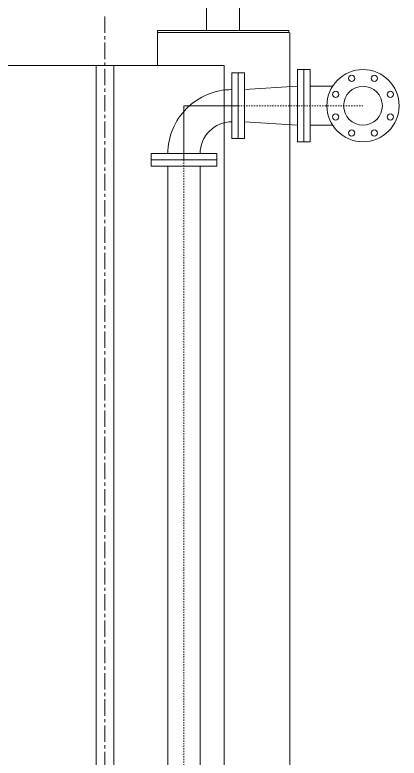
# Model space of a CAD drawing. Header units: millimetres. Extents: x 100 to 940, y 100 to 694.
# Drawn here: x 314.5 to 343.8, y 219 to 275.6 of the extents above; entities that cross this region are included whole.
import ezdxf

# ---------------------------------------------------------------- set-up
doc = ezdxf.new("R2010")
doc.units = ezdxf.units.MM
doc.linetypes.add('CENTER', pattern=[2, 1.25, -0.25, 0.25, -0.25])
doc.linetypes.add('SGC_DASHDOT', pattern=[1, 0.5, -0.25, 0, -0.25])
for name, color, linetype, lineweight in [('Aço 1020', 6, 'Continuous', 9), ('CL', 1, 'CENTER', 9), ('OUTLINE', 6, 'Continuous', 9), ('PAREDE', 7, 'Continuous', 9), ('SGC-Conexoes (Furos)', 9, 'Continuous', 5), ('SGC-Conexoes (Linhas Externas)', 6, 'Continuous', 9), ('SGC-EIXOS', 9, 'SGC_DASHDOT', 9), ('SGC-Tubos (Desenho Bifilar)', 6, 'Continuous', 9)]:
    doc.layers.add(name, color=color, linetype=linetype, lineweight=lineweight)

# ---------------------------------------------------------------- blocks, each defined once
blk = doc.blocks.new('BB-1-CC01-N10-D80-S0', base_point=(373179.552, 32989.4286))
at = {"layer": 'SGC-Conexoes (Linhas Externas)'}
for points in [[(373179.387, 32989.5286), (373179.406, 32989.5286), (373179.406, 32989.3286), (373179.387, 32989.3286)], [(373179.652, 32989.2636), (373179.652, 32989.2826), (373179.452, 32989.2826), (373179.452, 32989.2636)]]:
    blk.add_lwpolyline(points, close=True, dxfattribs=at)
for radius in [0.195, 0.097]:
    blk.add_arc((373179.406, 32989.2826), radius, 360, 90, dxfattribs=at)
at = {"layer": 'SGC-EIXOS'}
for p, q in [((373179.387, 32989.4286), (373179.552, 32989.4286)), ((373179.552, 32989.4286), (373179.552, 32989.2636))]:
    blk.add_line(p, q, dxfattribs=at)
blk = doc.blocks.new('BB-1-CA06-N10-D80-S0-L4149')
at = {"layer": 'SGC-EIXOS'}
blk.add_line((2074.67, 0), (-2074.67, 0), dxfattribs=at)
at = {"layer": 'SGC-Tubos (Desenho Bifilar)'}
for p, q in [((2055.67, 49), (-2055.67, 49)), ((2055.67, -49), (-2055.67, -49))]:
    blk.add_line(p, q, dxfattribs=at)
blk.add_lwpolyline([(2074.67, -100), (2074.67, 100), (2055.67, 100), (2055.67, -100)], close=True, dxfattribs=at)
blk = doc.blocks.new('BB-1-CI07-N10-D100-S80', base_point=(483985.4, 8089.7))
at = {"layer": 'SGC-Conexoes (Linhas Externas)'}
for p, q in [((484066.4, 8138.7), (483904.4, 8148.7)), ((484066.4, 8040.7), (483904.4, 8030.7))]:
    blk.add_line(p, q, dxfattribs=at)
for points in [[(483885.4, 7979.7), (483885.4, 8199.7), (483904.4, 8199.7), (483904.4, 7979.7)], [(484085.4, 7989.7), (484085.4, 8189.7), (484066.4, 8189.7), (484066.4, 7989.7)]]:
    blk.add_lwpolyline(points, close=True, dxfattribs=at)
at = {"layer": 'SGC-EIXOS'}
blk.add_line((484085.4, 8089.7), (483885.4, 8089.7), dxfattribs=at)
blk = doc.blocks.new('BB-2-CG01-N10-D100-S100', base_point=(134399.2, 233091.6))
at = {"layer": 'SGC-Conexoes (Furos)'}
for centre in [(134364.8, 233174.7), (134433.6, 233174.7), (134316.1, 233126), (134482.4, 233126), (134316.1, 233057.2), (134482.4, 233057.2), (134364.8, 233008.4), (134433.6, 233008.4)]:
    blk.add_circle(centre, 9.5, dxfattribs=at)
at = {"layer": 'SGC-Conexoes (Linhas Externas)'}
for p, q in [((134340.2, 233252.6), (134340.2, 233184.4)), ((134458.2, 233252.6), (134458.2, 233184.4))]:
    blk.add_line(p, q, dxfattribs=at)
blk.add_lwpolyline([(134289.2, 233271.6), (134509.2, 233271.6), (134509.2, 233252.6), (134289.2, 233252.6)], close=True, dxfattribs=at)
for radius in [110, 59]:
    blk.add_circle((134399.2, 233091.6), radius, dxfattribs=at)
at = {"layer": 'SGC-EIXOS'}
blk.add_line((134399.2, 233271.6), (134399.2, 233091.6), dxfattribs=at)

msp = doc.modelspace()

# ---------------------------------------------------------------- linework, layer by layer
at = {"layer": 'Aço 1020'}
for p, q in [((331.607, 274.422), (331.607, 325.672)), ((329.107, 274.422), (329.107, 323.172))]:
    msp.add_line(p, q, dxfattribs=at)
msp.add_lwpolyline([(325.357, 274.422), (335.357, 274.422), (335.357, 274.272), (325.357, 274.272)], close=True, dxfattribs=at)
at = {"layer": 'CL', "color": 1, "linetype": 'CENTER'}
msp.add_line((321.365, 156.258), (321.365, 275.499), dxfattribs=at)
at = {"layer": 'OUTLINE'}
for p, q in [((320.69, 157.36), (320.69, 271.772)), ((320.69, 271.772), (322.04, 271.772)), ((322.04, 157.404), (322.04, 271.772))]:
    msp.add_line(p, q, dxfattribs=at)
at = {"layer": 'PAREDE'}
for p, q in [((325.357, 274.272), (325.357, 271.772)), ((335.436, 250.847), (335.436, 274.272)), ((330.436, 271.772), (297.936, 271.772)), ((330.436, 271.772), (330.436, 150.847)), ((335.436, 267.267), (335.436, 145.847))]:
    msp.add_line(p, q, dxfattribs=at)

# ---------------------------------------------------------------- block references
at = {"layer": 'SGC-Conexoes (Linhas Externas)'}
for name, p, xscale, yscale, zscale, rotation in [('BB-1-CC01-N10-D80-S0', (327.379, 268.706), 25, 25, 25, 90), ('BB-1-CI07-N10-D100-S80', (334.004, 268.706), 0.025, 0.025, 0.025, 180), ('BB-2-CG01-N10-D100-S100', (341.004, 268.706), 0.025, 0.025, 0.025, 90)]:
    msp.add_blockref(name, p, dxfattribs=dict(at, xscale=xscale, yscale=yscale, zscale=zscale, rotation=rotation))
at = {"layer": 'SGC-Tubos (Desenho Bifilar)', "xscale": 0.025, "yscale": 0.025, "zscale": 0.025, "rotation": 89.99999999999999}
msp.add_blockref('BB-1-CA06-N10-D80-S0-L4149', (327.379, 212.714), dxfattribs=at)

doc.saveas('drawing.dxf')
